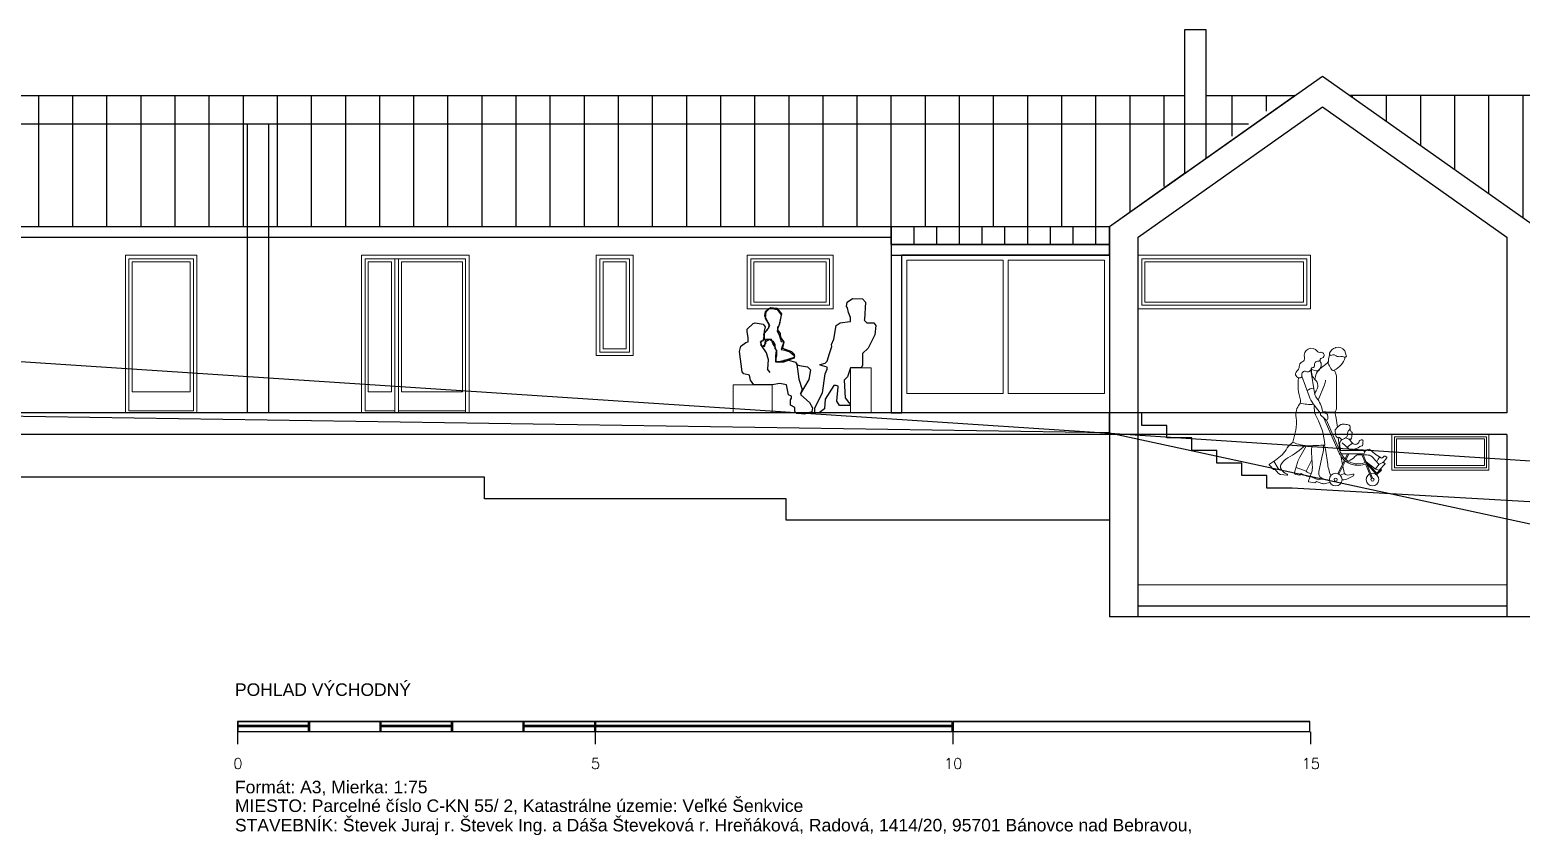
# Model space of a CAD drawing. Header units: millimetres. Extents: x 465413 to 948826, y 2516576 to 3795663.
# Drawn here: x 864019 to 884847, y 2757202 to 2768452 of the extents above; entities that cross this region are included whole.
import ezdxf
from ezdxf.enums import TextEntityAlignment as Align
from ezdxf.lldxf.tags import DXFTag

# ---------------------------------------------------------------- set-up
doc = ezdxf.new("R2010")
doc.units = ezdxf.units.MM
for name, color, linetype in [('DIM_100', 64, 'Continuous'), ('LAYER_1', 7, 'Continuous'), ('MUR-POH', 64, 'Continuous'), ('MUR_POH', 64, 'Continuous'), ('MUR_REZ', 3, 'Continuous'), ('PLO_LIN', 6, 'Continuous'), ('TER_POH', 1, 'Continuous'), ('TXT_50_MIESTN', 7, 'Continuous')]:
    doc.layers.add(name, color=color, linetype=linetype)
doc.layers.add('Srafy', color=8, linetype='Continuous', lineweight=5)
doc.styles.add('ARIAL', font='arial.ttf', dxfattribs={"height": 250})
doc.styles.add('ATTR', font='romans.shx', dxfattribs={"width": 0.8, "height": 0.7})
doc.styles.add('SIMPLEX', font='SIMPLEX.SHX', dxfattribs={"width": 0.7})
tags = doc.linetypes.add('DASHED', pattern=[0.75, 0.5, -0.25]).pattern_tags.tags
tags[6:7] = [DXFTag(74, 4), DXFTag(75, 0), DXFTag(340, '0'), DXFTag(46, 1.0), DXFTag(50, 0.0), DXFTag(44, 0.0), DXFTag(45, 0.0)]
tags[4:5] = [DXFTag(74, 4), DXFTag(75, 0), DXFTag(340, '0'), DXFTag(46, 1.0), DXFTag(50, 0.0), DXFTag(44, 0.0), DXFTag(45, 0.0)]

# ---------------------------------------------------------------- blocks, each defined once
blk = doc.blocks.new('People 5 Man Woman And Baby EV')
for p, q in [((7.31, 65.39), (6.25, 65.88)), ((11.47, 67.88), (12.21, 65.64)), ((-5.03, 58.57), (-3.24, 47.45)), ((-0.66, 59.13), (2.94, 61.96)), ((6.45, 58.51), (7.28, 56.32)), ((-9.3, 55.64), (-5.83, 45.86)), ((-3.06, 54), (-2.5, 56.27)), ((-1.43, 44.01), (1.64, 51.43)), ((7.46, 40.23), (7.48, 55.26)), ((-0.46, 37.88), (-3.79, 42.15)), ((1.12, 38.05), (2.87, 37.12)), ((7.88, 30.89), (7.09, 36.15)), ((-13.77, 23.67), (-12.32, 29.42)), ((1.33, 35.29), (8.81, 18.3)), ((2.52, 34.33), (9.45, 18.58)), ((-7.09, 21.92), (-10.35, 16.39)), ((9.04, 19.56), (8.31, 25.94)), ((10.1, 24.98), (9.45, 24.11)), ((10.12, 23.29), (13.49, 20.37)), ((14.89, 26.19), (15.09, 28.04)), ((-25.05, 12.92), (-22.13, 14.88)), ((-7.2, 9.49), (-4.48, 15.05)), ((-4.26, 10.78), (-4.67, 18.64)), ((-1.13, 9.34), (0.71, 17.68)), ((8.16, 8.31), (11.34, 14.85)), ((8.64, 8.08), (11.75, 14.5)), ((20.32, 19.56), (9.02, 19.56)), ((10.37, 12.86), (9.54, 16.94)), ((20.32, 17.9), (9.78, 17.9)), ((11.66, 15.5), (12.82, 17.9)), ((12.07, 15.15), (13.4, 17.9)), ((15.91, 20.11), (16.08, 19.56)), ((21.3, 13.73), (19.64, 17.9)), ((24.85, 6.24), (20.21, 17.9)), ((21.09, 19.04), (22.62, 20.01)), ((25.99, 17.99), (23.79, 19.91)), ((27.82, 13.14), (24.85, 16.38)), ((26.64, 17.51), (29.09, 15.97)), ((30.62, 16.82), (29.67, 16.01)), ((30.14, 13.82), (31.84, 16.01)), ((30.98, 16.85), (31.76, 16.41)), ((-23.13, 10.34), (-25.1, 12.49)), ((-23.13, 10.34), (-22.2, 10.4)), ((-22.93, 14.35), (-20.78, 10.88)), ((-22.2, 10.4), (-20.82, 8.62)), ((-16.61, 7.6), (-19.52, 7.89)), ((-11.48, 13.78), (-12.92, 8.85)), ((-10.4, 7.65), (-12.34, 7.95)), ((-7.2, 9.49), (-12.18, 11.36)), ((-10.4, 7.65), (-9.6, 8.43)), ((-9.6, 8.43), (-8.37, 7.74)), ((-6.18, 4.79), (-4.59, 8.79)), ((-4.82, 8.19), (-6.15, 8.77)), ((11.3, 8.49), (9.19, 7.66)), ((11.2, 8.84), (10.55, 12.02)), ((12.9, 7.69), (15.38, 8.13)), ((24.36, 6.04), (21.56, 13.08)), ((26.95, 8.6), (21.66, 14.26)), ((21.89, 14.01), (26.07, 10.85)), ((26.92, 7.86), (22.19, 12.92)), ((26.28, 10.7), (28.14, 12.95)), ((29.29, 10.07), (26.92, 7.86)), ((28.93, 10.45), (26.95, 8.6)), ((28.49, 10.31), (30.92, 12.88)), ((29.88, 13.8), (28.65, 13.03)), ((28.93, 10.45), (29.29, 10.07)), ((30.9, 13.25), (30.2, 13.78)), ((-3.08, 3.92), (-5.94, 4.37)), ((-5.31, 6.98), (-1.79, 5.57)), ((-3.08, 3.92), (-2.32, 4.54)), ((-2.32, 4.54), (0.26, 3.63)), ((4.05, 5.21), (1.39, 5.69)), ((4.37, 4.1), (1.94, 3.54)), ((10.08, 5.05), (10.2, 5.32))]:
    blk.add_line(p, q)
for centre, radius in [((7.08, 5.48), 3.04), ((7.08, 5.48), 0.758), ((24.87, 5.48), 0.758)]:
    blk.add_circle(centre, radius)
for centre, radius, start, end in [((-4.72, 65.57), 3.55, 36.4437, 196.098), ((-0.75, 68.5), 1.38, 216.4437, 283.447), ((-0.08, 65.7), 1.49, 270.9616, 103.447), ((14.94, 62.21), 11.47, 160.4657, 181.8396), ((4.76, 66.41), 0.729, 157.9505, 303.6818), ((8.52, 64.89), 4.78, 109.4125, 157.9505), ((5.78, 64.88), 1.11, 64.99113, 123.6818), ((7.85, 66.77), 2.78, 106.4928, 109.4125), ((8.2, 65.58), 4.03, 38.79856, 106.4928), ((8.9, 68.79), 3.76, 244.9911, 279.8302), ((10, 62.47), 2.66, 62.06997, 99.83026), ((11.56, 65.42), 0.684, 242.07, 18.42964), ((10.77, 67.64), 0.731, 18.42964, 38.79856), ((-10.54, 56.58), 1.84, 129.6613, 287.3336), ((-13.56, 60.23), 2.91, 309.6613, 0.51855), ((-8.27, 60.28), 2.39, 111.7045, 180.5186), ((-7.96, 56.54), 1.46, 66.12425, 198.4742), ((-9.79, 64.11), 1.72, 291.7045, 16.09795), ((-6.61, 59.61), 1.89, 246.1242, 346.0768), ((-1.78, 64.38), 6.2, 240.6258, 272.4098), ((-3.97, 58.95), 0.821, 91.45747, 166.0768), ((0.95, 57.98), 5.64, 170.8067, 227.4008), ((-4.02, 60.61), 0.834, 271.4575, 12.51416), ((-1.55, 61.16), 1.69, 84.22714, 192.5142), ((2.58, 55.03), 5.23, 128.2443, 166.21), ((-1.54, 58.75), 0.554, 272.4098, 322.534), ((-1.3, 63.64), 0.804, 264.2271, 5.65503), ((-5.82, 62.03), 5.94, 322.534, 354.0752), ((-0.05, 63.76), 0.448, 90.96164, 185.655), ((2.34, 63.36), 2.78, 164.354, 212.0296), ((-0.65, 61.49), 0.745, 354.0752, 32.02961), ((1.94, 63.22), 1.6, 308.2443, 343.0744), ((5.08, 61.89), 1.61, 181.8396, 208.7404), ((31.75, 76.53), 32.03, 208.7404, 213.589), ((5.9, 59.36), 0.999, 213.589, 296.466), ((1.74, 67.72), 10.34, 296.466, 343.2894), ((15.9, 51.78), 27.07, 173.5877, 196.7646), ((-10.28, 55.77), 0.987, 287.3336, 18.47414), ((-5.52, 50.94), 3.91, 321.8467, 47.40082), ((-3.65, 53.62), 5.72, 337.5242, 0.72716), ((4.52, 55.26), 2.96, 359.9382, 20.79895), ((-11.93, 43.4), 1.99, 320.631, 16.76464), ((-3.1, 43.49), 6.29, 94.64704, 125.9676), ((6.62, 50.28), 13.21, 199.5421, 217.997), ((1.81, 48.27), 5.12, 189.1215, 218.35), ((-0.29, 46.84), 2.73, 141.8467, 185.93), ((-13.69, 36), 14.65, 10.11953, 38.35004), ((-4.08, 36.96), 8.16, 140.631, 190.2144), ((-5.27, 61.76), 19.86, 255.7827, 274.6752), ((6.03, 40.13), 9.36, 171.9446, 209.4946), ((-1.19, 37.32), 0.917, 348.465, 37.997), ((0.37, 37), 0.669, 168.465, 230.5395), ((-25.28, 5.85), 39.69, 46.1837, 50.5395), ((1.46, 38.71), 0.743, 190.1195, 242.2862), ((5.63, 71.29), 33.2, 261.5741, 271.9082), ((2.63, 36.65), 0.531, 4.96398, 62.28624), ((-8.49, 35.69), 11.69, 355.9138, 4.96398), ((7.66, 37.99), 0.925, 143.8858, 194.5442), ((-8.5, 33.8), 15.77, 8.55338, 14.54416), ((4.59, 40.23), 2.87, 323.8858, 359.9382), ((-26.32, 32.95), 14.44, 345.8515, 10.21438), ((-28.08, 20.84), 29.83, 2.6798, 29.49463), ((2.6, 34.9), 0.576, 226.1837, 355.9138), ((7.99, 29.23), 1.18, 143.18, 180.576), ((18.13, 29.33), 11.32, 180.576, 193.3487), ((13.44, 25.15), 7.98, 118.8333, 143.18), ((10.09, 31.24), 1.03, 87.43527, 118.8333), ((6488.74, 144666.8), 144779.5, 267.4353, 267.4362), ((12.54, 30.61), 1.56, 301.4704, 87.43625), ((13.77, 28.6), 0.798, 121.4704, 159.2526), ((13.55, 29.85), 0.557, 3.00562, 31.81705), ((16.05, 29.98), 1.94, 183.0056, 234.8823), ((-9.57, 16.54), 8.06, 119.4586, 147.9864), ((-41.9, 61.65), 52.42, 299.3631, 310.7875), ((-6.17, 39.04), 17.15, 243.6831, 271.0082), ((-8.41, 166.28), 144.41, 271.0082, 274.0202), ((9.41, 19.37), 14.1, 169.5593, 182.9942), ((-17.85, 21.78), 19.01, 347.5546, 1.23728), ((-95.69, 1.48), 99.52, 7.12511, 12.0336), ((8.12, 26.96), 1.03, 193.3487, 283.6375), ((8.56, 25.16), 0.819, 27.25117, 103.6375), ((11.35, 22.68), 2.38, 143.1261, 187.5019), ((39.22, 26.35), 30.48, 187.5019, 192.8782), ((10.2, 26), 1.03, 207.2512, 300.1438), ((15.08, 17.6), 8.69, 111.6832, 120.1438), ((11.35, 26.96), 1.38, 291.6832, 2.97038), ((31.59, 69.98), 48.4, 246.1062, 247.9688), ((21.54, 12.85), 12.09, 121.8308, 137.1301), ((17.28, 27.27), 4.55, 159.2526, 182.9704), ((13.98, 26.46), 1.45, 247.9688, 271.4945), ((3.78, 15.35), 13.75, 35.75564, 45.22622), ((14.01, 25.52), 0.503, 271.4945, 310.7052), ((13.28, 26.36), 1.62, 310.7052, 353.806), ((14.72, 28.08), 0.375, 353.806, 54.88233), ((16.58, 24.56), 2.02, 215.7556, 315.3718), ((17.53, 23.62), 0.684, 315.3718, 349.6171), ((19.69, 23.23), 1.51, 79.89417, 169.6171), ((19.7, 20.11), 1.68, 91.62564, 125.8256), ((19.64, 22.4), 0.614, 271.6256, 13.3848), ((19.87, 24.27), 0.452, 342.0058, 79.89417), ((23.1, 23.22), 2.94, 162.0058, 193.3848), ((-33.15, 31.28), 19.76, 303.9011, 327.9864), ((-12.08, 8.63), 8.41, 119.3631, 151.4), ((-0.42, 10.55), 11.52, 149.5218, 163.7096), ((17.89, 22.29), 9.92, 203.7475, 294.788), ((17.89, 22.29), 9.22, 203.7475, 295.0229), ((10.91, 21.24), 7.15, 287.6798, 320.1843), ((14.76, 21.82), 1.93, 229.0622, 280.4201), ((13.49, 28.71), 8.93, 280.4201, 305.8256), ((18.22, 15.14), 2.38, 91.14369, 140.1843), ((18.34, 19.73), 2.2, 236.028, 270.8905), ((19.06, -26.73), 44.25, 89.04686, 91.14369), ((20.32, 18.73), 0.829, 270, 90), ((19.06, -26.73), 44.25, 85.09196, 88.30795), ((23.15, 19.17), 0.982, 48.76632, 122.127), ((22.58, 14.29), 3.08, 42.51, 85.09196), ((29.33, 21.81), 5.07, 228.7663, 237.9324), ((37.36, 9.08), 11.57, 140.7701, 154.3026), ((29.35, 16.39), 0.49, 237.9324, 310.1087), ((30.83, 16.58), 0.313, 60.66116, 130.1087), ((31.63, 16.18), 0.27, 322.2289, 60.66116), ((-24.89, 12.68), 0.285, 123.9011, 222.5111), ((-19.33, 9.78), 1.89, 217.7234, 264.2642), ((-19.56, 11.64), 1.43, 211.9041, 283.9628), ((-17.62, 11.65), 2.1, 151.4, 209.292), ((-14.49, 13.41), 5.69, 209.292, 249.3299), ((-16.58, 7.85), 0.252, 264.2642, 69.32993), ((-12.23, 8.66), 0.71, 163.7096, 261.1905), ((-5.31, 13.19), 6.25, 240.6936, 269.874), ((-4.81, 11.86), 3.37, 224.7432, 246.4562), ((-8.97, 10.53), 4.71, 338.2879, 2.99418), ((1.94, 8.77), 3.13, 174.265, 259.8758), ((1.04, 8.86), 2.22, 167.5546, 174.265), ((31.39, 17.36), 28.55, 187.1251, 200.5854), ((9.24, 16.43), 11.15, 274.9158, 305.449), ((12.64, 9.14), 1.47, 191.5948, 280.0536), ((15.45, 7.7), 0.435, 305.449, 100.0536), ((24.87, 5.48), 3.04, 116.6618, 106.7373), ((28.38, 13.9), 3.82, 232.9561, 263.1899), ((28.3, 13.58), 0.652, 222.51, 302.1342), ((28, 10.76), 0.664, 263.1899, 316.5573), ((30.03, 13.56), 0.284, 52.28495, 122.1342), ((30.75, 13.05), 0.246, 316.5573, 52.28495), ((-5.89, 4.67), 0.31, 158.2879, 261.1387), ((-1.01, 7.51), 2.09, 248.206, 314.3593), ((1.26, 6.44), 2.99, 250.4322, 283.1912)]:
    blk.add_arc(centre, radius, start, end)
at = {"style": 'ATTR', "width": 0.8, "flags": 9}
blk.add_attdef('ESTCODE', (0, 0), '', height=0.0174, dxfattribs=at)

msp = doc.modelspace()

# ---------------------------------------------------------------- hatches: boundary and pattern name
at = {"layer": 'MUR_POH', "linetype": 'ByBlock', "ltscale": 250}
h = msp.add_hatch(dxfattribs=at)
h.set_pattern_fill('ANSI31', color=8, scale=150, angle=-135, style=0)
h.set_pattern_definition([(-90, (-250, 0), (476.25, -2e-13), [])])
h.paths.add_polyline_path([(880147.1, 2766475.1), (879096.8, 2765700.9), (860324.3, 2765700.9), (860324.3, 2767532.1), (880147.1, 2767532.1)])
h.paths.add_polyline_path([(880447.1, 2767532.1), (881581.2, 2767532.1), (880447.1, 2766696.2)])
h = msp.add_hatch(dxfattribs=at)
h.set_pattern_fill('ANSI31', color=8, scale=150, angle=-135, style=0)
h.paths.add_polyline_path([(885046.8, 2765700.9), (885046.8, 2767532.1), (882453.4, 2767532.1)])
h = msp.add_hatch(dxfattribs=at)
h.set_pattern_fill('ANSI31', color=8, scale=100, angle=-135, style=0)
h.set_pattern_definition([(-90, (-250, 0), (317.5, -1e-13), [])])
h.paths.add_polyline_path([(879096.8, 2765454.2), (879096.8, 2765700.9), (876046.8, 2765700.9), (876046.8, 2765454.2)])

# ---------------------------------------------------------------- linework, layer by layer
msp.add_lwpolyline([(874364.3, 2764564.9), (874456.1, 2764545.8), (874513.4, 2764469.4), (874490.5, 2764343.3), (874467.5, 2764286), (874456.1, 2764247.8), (874490.5, 2764179), (874513.4, 2764098.7), (874547.8, 2764091.1), (874513.4, 2763987.9), (874563.1, 2763976.5), (874631.9, 2763953.6), (874697, 2763896.2), (874693.1, 2763873.3), (874544, 2763827.5), (874479, 2763816), (874440.8, 2763812.2), (874436.9, 2763900.1), (874448.4, 2763968.8), (874421.6, 2764026.2), (874394.9, 2764072), (874375.8, 2764125.5), (874295.5, 2764125.5), (874295.5, 2764064.4), (874245.7, 2764022.3), (874222.8, 2764091.1), (874261, 2764114), (874276.3, 2764163.7), (874268.7, 2764205.7), (874318.4, 2764255.4), (874352.8, 2764320.4), (874306.9, 2764404.4), (874284, 2764457.9), (874295.5, 2764515.2), (874341.3, 2764561.1)], close=True)
at = {"layer": 'LAYER_1', "color": 1}
for p, q in [((874293.7, 2764422), (874301.1, 2764510.7)), ((874301.1, 2764510.7), (874363.9, 2764573.5)), ((874363.9, 2764573.5), (874452.6, 2764562.4)), ((874452.6, 2764562.4), (874515.5, 2764484.8)), ((874515.5, 2764484.8), (874478.5, 2764314.8)), ((874275.3, 2764218.7), (874338.1, 2764288.9)), ((874345.5, 2764333.3), (874293.7, 2764422)), ((874338.1, 2764288.9), (874345.5, 2764333.3)), ((874478.5, 2764314.8), (874460, 2764296.3)), ((874460, 2764296.3), (874460, 2764263.1)), ((874460, 2764263.1), (874497, 2764207.6)), ((874308.5, 2763941.6), (874227.4, 2764054.6)), ((874497, 2764207.6), (874504.4, 2764155.9)), ((874504.4, 2764155.9), (874548.7, 2764093.1)), ((874548.7, 2764093.1), (874530.2, 2764004.4)), ((874334.7, 2763840.2), (874308.5, 2763941.6)), ((874327.2, 2763712.5), (874334.6, 2763845.5)), ((874530.2, 2764004.4), (874655.9, 2763960)), ((874637.4, 2763845.5), (874548.7, 2763834.4)), ((874692.8, 2763864), (874637.4, 2763845.5)), ((874655.9, 2763960), (874692.8, 2763923.1)), ((874692.8, 2763923.1), (874692.8, 2763864)), ((874358.9, 2763666.8), (874322, 2763711.2)), ((874548.7, 2763834.4), (874554.3, 2763821.5)), ((874720.8, 2763774.8), (874770.4, 2763764.2)), ((874770.4, 2763764.2), (874877.6, 2763745.7)), ((874877.6, 2763745.7), (874922, 2763701.4)), ((874922, 2763701.4), (874896.1, 2763568.3)), ((874896.1, 2763568.3), (874776, 2763361.5))]:
    msp.add_line(p, q, dxfattribs=at)
for points in [[(875689.5, 2764645.2), (875677.6, 2764407.2), (875669.6, 2764395.3), (875709.3, 2764359.6), (875804.5, 2764359.6), (875832.3, 2764319.9), (875820.4, 2764189), (875725.2, 2764006.5), (875649.8, 2763931.1), (875649.8, 2763760.6), (875630, 2763728.8), (875479.2, 2763728.8), (875439.6, 2763605.9), (875392, 2763558.3), (875403.9, 2763312.3), (875451.5, 2763252.8), (875471.3, 2763237), (875471.3, 2763205.2), (875328.5, 2763205.2), (875288.8, 2763264.7), (875308.7, 2763463.1), (875308.7, 2763475), (875280.9, 2763482.9), (875249.2, 2763482.9), (875126.2, 2763292.5), (875118.3, 2763157.6), (875042.9, 2763102.1), (874983.4, 2763102.1), (874983.4, 2763169.5), (875090.5, 2763379.8), (875126.2, 2763645.5), (875154, 2763713), (875154, 2763740.7), (875058.8, 2763768.5), (875058.8, 2763776.4), (875126.2, 2763796.3), (875154, 2763824), (875185.7, 2763931.1), (875221.4, 2764026.4), (875213.5, 2764054.1), (875249.2, 2764129.5), (875280.9, 2764319.9), (875336.4, 2764359.6), (875471.3, 2764379.4), (875479.2, 2764379.4), (875479.2, 2764434.9), (875451.5, 2764502.4), (875439.6, 2764569.8), (875423.7, 2764585.7), (875431.6, 2764645.2), (875507, 2764700.7), (875649.8, 2764692.8), (875689.5, 2764645.2)], [(874254.6, 2764034.5), (874282.4, 2764034.5), (874290.3, 2764094), (874349.8, 2764129.7), (874397.4, 2764101.9), (874425.2, 2764054.3), (874425.2, 2763998.8), (874445, 2763971), (874445, 2763903.6), (874433.1, 2763844.1), (874433.1, 2763816.3), (874548.2, 2763816.3), (874615.6, 2763836.1), (874710.8, 2763808.4), (874730.6, 2763780.6), (874758.4, 2763570.4), (874806, 2763427.6), (874786.2, 2763380), (874786.2, 2763352.2), (874909.1, 2763245.1), (874948.8, 2763169.7), (874940.9, 2763114.2), (874833.8, 2763082.4), (874758.4, 2763094.3), (874730.6, 2763094.3), (874702.9, 2763122.1), (874702.9, 2763177.6), (874643.4, 2763209.4), (874643.4, 2763284.8), (874655.3, 2763304.6), (874655.3, 2763332.3), (874615.6, 2763352.2), (874587.8, 2763495), (874492.6, 2763510.9), (874385.5, 2763495), (874131.6, 2763495), (874084, 2763558.5), (874072.1, 2763625.9), (873988.8, 2763645.7), (873969, 2763673.5), (873929.3, 2763959.1), (873949.2, 2764034.5), (874016.6, 2764082.1), (874052.3, 2764094), (874052.3, 2764149.5), (874036.4, 2764236.8), (874036.4, 2764272.5), (874119.7, 2764351.8), (874147.5, 2764359.8), (874262.5, 2764339.9), (874290.3, 2764304.2)], [(874290.3, 2764304.2), (874274.4, 2764244.7), (874274.4, 2764121.7)], [(874226.8, 2764094), (874226.8, 2764054.3)]]:
    msp.add_lwpolyline(points, dxfattribs=at)
at = {"layer": 'MUR-POH', "color": 1, "flags": 128}
for points in [[(880447.1, 2766654.4), (880447.1, 2768451.6), (880147.1, 2768451.6), (880147.1, 2766442.6)], [(880447.1, 2766856.5), (880447.1, 2768273.2)], [(876046.8, 2765454.2), (876046.8, 2763100.9), (876196.8, 2763100.9), (876196.8, 2765303.8)]]:
    msp.add_lwpolyline(points, dxfattribs=at)
for points in [[(879096.8, 2765303.8), (879096.8, 2765454.2), (876046.8, 2765454.2), (876046.8, 2765303.8)], [(879096.8, 2765303.8), (879096.8, 2763100.9), (876196.8, 2763100.9), (876196.8, 2765303.8)]]:
    msp.add_lwpolyline(points, close=True, dxfattribs=at)
at = {"layer": 'MUR-POH', "flags": 128}
for points in [[(871907.8, 2758792.5), (866918.3, 2758792.5), (866918.3, 2758649.9), (871907.8, 2758649.9), (871907.8, 2758792.5), (871907.8, 2758792.5)], [(867912, 2758792.5), (866918.3, 2758792.5), (866918.3, 2758736.7), (867912, 2758736.7), (867912, 2758792.5), (867912, 2758792.5)], [(867912, 2758731.4), (866918.3, 2758731.4), (866918.3, 2758726.5), (867912, 2758726.5), (867912, 2758731.4), (867912, 2758731.4)], [(867912, 2758721.2), (866918.3, 2758721.2), (866918.3, 2758649.9), (867912, 2758649.9), (867912, 2758721.2), (867912, 2758721.2)], [(866918.3, 2758644.6), (866918.3, 2758475.5)], [(866918.3, 2758644.6), (866918.3, 2758475.5)], [(866923.6, 2758649.9), (871907.8, 2758649.9), (871907.8, 2758787.3), (866923.6, 2758787.3), (866923.6, 2758649.9), (866923.6, 2758649.9)], [(866923.6, 2758736.7), (867912, 2758736.7), (867912, 2758787.3), (866923.6, 2758787.3), (866923.6, 2758736.7), (866923.6, 2758736.7)], [(866923.6, 2758726.5), (867912, 2758726.5), (867912, 2758726.1), (866923.6, 2758726.1), (866923.6, 2758726.5), (866923.6, 2758726.5)], [(866923.6, 2758649.9), (867912, 2758649.9), (867912, 2758715.9), (866923.6, 2758715.9), (866923.6, 2758649.9), (866923.6, 2758649.9)], [(868910.9, 2758792.5), (867917.3, 2758792.5), (867917.3, 2758649.9), (868910.9, 2758649.9), (868910.9, 2758792.5), (868910.9, 2758792.5)], [(867922.6, 2758649.9), (868910.9, 2758649.9), (868910.9, 2758787.3), (867922.6, 2758787.3), (867922.6, 2758649.9), (867922.6, 2758649.9)], [(869909.9, 2758792.5), (868916.2, 2758792.5), (868916.2, 2758736.7), (869909.9, 2758736.7), (869909.9, 2758792.5), (869909.9, 2758792.5)], [(869909.9, 2758731.4), (868916.2, 2758731.4), (868916.2, 2758726.5), (869909.9, 2758726.5), (869909.9, 2758731.4), (869909.9, 2758731.4)], [(869909.9, 2758721.2), (868916.2, 2758721.2), (868916.2, 2758649.9), (869909.9, 2758649.9), (869909.9, 2758721.2), (869909.9, 2758721.2)], [(868921.5, 2758736.7), (869909.9, 2758736.7), (869909.9, 2758787.3), (868921.5, 2758787.3), (868921.5, 2758736.7), (868921.5, 2758736.7)], [(868921.5, 2758726.5), (869909.9, 2758726.5), (869909.9, 2758726.1), (868921.5, 2758726.1), (868921.5, 2758726.5), (868921.5, 2758726.5)], [(868921.5, 2758649.9), (869909.9, 2758649.9), (869909.9, 2758715.9), (868921.5, 2758715.9), (868921.5, 2758649.9), (868921.5, 2758649.9)], [(870908.8, 2758792.5), (869915.2, 2758792.5), (869915.2, 2758649.9), (870908.8, 2758649.9), (870908.8, 2758792.5), (870908.8, 2758792.5)], [(869920.5, 2758649.9), (870908.8, 2758649.9), (870908.8, 2758787.3), (869920.5, 2758787.3), (869920.5, 2758649.9), (869920.5, 2758649.9)], [(871907.8, 2758792.5), (870914.1, 2758792.5), (870914.1, 2758736.7), (871907.8, 2758736.7), (871907.8, 2758792.5), (871907.8, 2758792.5)], [(871907.8, 2758731.4), (870914.1, 2758731.4), (870914.1, 2758726.5), (871907.8, 2758726.5), (871907.8, 2758731.4), (871907.8, 2758731.4)], [(871907.8, 2758721.2), (870914.1, 2758721.2), (870914.1, 2758649.9), (871907.8, 2758649.9), (871907.8, 2758721.2), (871907.8, 2758721.2)], [(870919.4, 2758736.7), (871907.8, 2758736.7), (871907.8, 2758787.3), (870919.4, 2758787.3), (870919.4, 2758736.7), (870919.4, 2758736.7)], [(870919.4, 2758726.5), (871907.8, 2758726.5), (871907.8, 2758726.1), (870919.4, 2758726.1), (870919.4, 2758726.5), (870919.4, 2758726.5)], [(870919.4, 2758649.9), (871907.8, 2758649.9), (871907.8, 2758715.9), (870919.4, 2758715.9), (870919.4, 2758649.9), (870919.4, 2758649.9)], [(876902.5, 2758792.5), (871913.1, 2758792.5), (871913.1, 2758736.7), (876902.5, 2758736.7), (876902.5, 2758792.5), (876902.5, 2758792.5)], [(876902.5, 2758731.4), (871913.1, 2758731.4), (871913.1, 2758726.5), (876902.5, 2758726.5), (876902.5, 2758731.4), (876902.5, 2758731.4)], [(876902.5, 2758721.2), (871913.1, 2758721.2), (871913.1, 2758649.9), (876902.5, 2758649.9), (876902.5, 2758721.2), (876902.5, 2758721.2)], [(871913.1, 2758644.6), (871913.1, 2758475.5)], [(871913.1, 2758644.6), (871913.1, 2758475.5)], [(871918.3, 2758736.7), (876902.5, 2758736.7), (876902.5, 2758787.3), (871918.3, 2758787.3), (871918.3, 2758736.7), (871918.3, 2758736.7)], [(871918.3, 2758726.5), (876902.5, 2758726.5), (876902.5, 2758726.1), (871918.3, 2758726.1), (871918.3, 2758726.5), (871918.3, 2758726.5)], [(871918.3, 2758649.9), (876902.5, 2758649.9), (876902.5, 2758715.9), (871918.3, 2758715.9), (871918.3, 2758649.9), (871918.3, 2758649.9)], [(881897.2, 2758792.5), (876907.8, 2758792.5), (876907.8, 2758649.9), (881897.2, 2758649.9), (881897.2, 2758792.5), (881897.2, 2758792.5)], [(876907.8, 2758644.6), (876907.8, 2758475.5)], [(876913.1, 2758649.9), (881897.2, 2758649.9), (881897.2, 2758787.3), (876913.1, 2758787.3), (876913.1, 2758649.9), (876913.1, 2758649.9)], [(881902.5, 2758644.6), (881902.5, 2758475.5)]]:
    msp.add_lwpolyline(points, dxfattribs=at)
at = {"layer": 'MUR_POH', "color": 8, "linetype": 'ByBlock', "ltscale": 250, "flags": 128}
for points in [[(880447.1, 2767532.1), (881690.2, 2767532.1), (879096.8, 2765700.9), (860324.3, 2765700.9), (860324.3, 2767532.1), (880147.1, 2767532.1)], [(876046.8, 2765550.5), (860324.3, 2765550.5)], [(879096.8, 2765700.9), (866953.7, 2765700.9)]]:
    msp.add_lwpolyline(points, dxfattribs=at)
at = {"layer": 'MUR_POH', "color": 8, "linetype": 'DASHED', "ltscale": 250, "flags": 128}
for points in [[(879496.8, 2760250.9), (879496.8, 2765553.8), (882071.8, 2767374.3), (884646.8, 2765553.8), (884646.8, 2763100.9)], [(867353.7, 2767132.1), (860914.7, 2767132.1), (860914.7, 2763100.9)], [(867053.7, 2767132.1), (867053.7, 2763100.9)], [(881038.5, 2767132.1), (867353.7, 2767132.1), (867353.7, 2763100.9)], [(885046.8, 2762424), (860624.3, 2764026)], [(884646.8, 2763100.9), (860624.3, 2763100.9)], [(894900.2, 2760216.8), (888304.7, 2760629.1), (888304.7, 2760804.1), (887954.7, 2760804.1), (887954.7, 2760979.1), (887604.7, 2760979.1), (887604.7, 2761154.1), (887254.7, 2761154.1), (887254.7, 2761329.1), (886904.7, 2761329.1), (886904.7, 2761504.1), (886554.7, 2761504.1), (886554.7, 2761679.1), (886204.7, 2761679.1), (886204.7, 2761854.1), (885046.8, 2761854.1), (881646.8, 2762050.9), (881296.8, 2762050.9), (881296.8, 2762225.9), (880946.8, 2762225.9), (880946.8, 2762400.9), (880596.8, 2762400.9), (880596.8, 2762575.9), (880246.8, 2762575.9), (880246.8, 2762750.9), (879896.8, 2762750.9), (879896.8, 2762925.9), (879546.8, 2762925.9), (879546.8, 2763100.9), (879196.8, 2763100.9)], [(879096.8, 2762821.6), (879096.8, 2761600.9), (874582.1, 2761600.9), (874582.1, 2761900.9)], [(879096.8, 2762821.6), (879096.8, 2760250.9)], [(884646.8, 2762800.9), (884646.8, 2760250.9)], [(870367.4, 2762200.9), (860624.3, 2762200.9)], [(874582.1, 2761900.9), (870367.4, 2761900.9), (870367.4, 2762200.9)], [(884646.8, 2760700.5), (879499, 2760695.1)], [(884646.8, 2760400.9), (879496.8, 2760400.9)], [(885046.8, 2760250.9), (879096.8, 2760250.9)]]:
    msp.add_lwpolyline(points, dxfattribs=at)
at = {"layer": 'MUR_POH', "color": 8, "linetype": 'ByBlock', "ltscale": 250, "flags": 128}
msp.add_lwpolyline([(879096.8, 2765454.2), (879096.8, 2765700.9), (876046.8, 2765700.9), (876046.8, 2765454.2)], close=True, dxfattribs=at)
at = {"layer": 'MUR_POH', "color": 8, "linetype": 'DASHED', "ltscale": 250}
msp.add_lwpolyline([(884646.8, 2762800.9), (860624.3, 2762800.9)], dxfattribs=at)
at = {"layer": 'MUR_REZ'}
for points in [[(885046.8, 2765700.9), (882071.8, 2767801.6), (879096.8, 2765700.9)], [(885046.8, 2765700.9), (882071.8, 2767801.6), (879096.8, 2765700.9)], [(879096.8, 2765700.9), (879096.8, 2762821.6)], [(879096.8, 2762821.6), (862374.3, 2763074), (862374.3, 2763249), (862024.3, 2763249), (862024.3, 2763424), (861674.3, 2763424), (861674.3, 2763599), (861324.3, 2763599), (861324.3, 2763774), (860974.3, 2763774), (860974.3, 2763949), (860624.3, 2763949), (860624.3, 2764026)], [(879096.8, 2762821.6), (879096.8, 2763100.9), (862374.3, 2763100.9)], [(879096.8, 2762821.6), (889601.3, 2760548)]]:
    msp.add_lwpolyline(points, dxfattribs=at)
at = {"layer": 'MUR_REZ', "color": 252}
msp.add_lwpolyline([(885046.8, 2765700.9), (885046.8, 2767532.1), (882453.4, 2767532.1)], dxfattribs=at)
at = {"layer": 'MUR_REZ', "color": 5}
msp.add_lwpolyline([(879096.8, 2765303.8), (876196.8, 2765303.8)], dxfattribs=at)
at = {"layer": 'PLO_LIN', "color": 6}
for points in [[(880147.1, 2766442.6), (879096.8, 2765700.9), (860324.3, 2765700.9), (860324.3, 2767532.1), (880147.1, 2767532.1)], [(880447.1, 2767532.1), (881690.2, 2767532.1), (880447.1, 2766654.4)]]:
    msp.add_lwpolyline(points, close=True, dxfattribs=at)
at = {"layer": 'Srafy', "flags": 128}
for points in [[(865353.7, 2765303.8), (865353.7, 2763100.9), (866353.7, 2763100.9), (866353.7, 2765303.8)], [(871929, 2765303.8), (871929, 2763900.9), (872444.6, 2763900.9), (872444.6, 2765303.8)], [(871929, 2763900.9), (871929, 2765303.8), (872444.6, 2765303.8), (872444.6, 2763900.9)], [(874036.1, 2764553.8), (874036.1, 2765303.8), (875236.1, 2765303.8), (875236.1, 2764553.8)], [(874036.1, 2765303.8), (874036.1, 2764553.8), (875236.1, 2764553.8), (875236.1, 2765303.8)], [(879496.8, 2765303.8), (879496.8, 2764553.8), (881903.7, 2764553.8), (881903.7, 2765303.8)], [(879496.8, 2764553.8), (879496.8, 2765303.8), (881903.7, 2765303.8), (881903.7, 2764553.8)], [(865403.7, 2765253.8), (865403.7, 2763130.9), (866303.7, 2763130.9), (866303.7, 2765253.8)], [(865448.7, 2765208.8), (865448.7, 2763395.9), (866258.7, 2763395.9), (866258.7, 2765208.8)], [(869115.7, 2765253.8), (869115.7, 2763130.9), (868700.1, 2763130.9), (868700.1, 2765253.8)], [(869070.7, 2765208.8), (869070.7, 2763395.9), (868745.1, 2763395.9), (868745.1, 2765208.8)], [(869165.7, 2765253.8), (869165.7, 2763130.9), (870104.9, 2763130.9), (870104.9, 2765253.8)], [(869210.7, 2765208.8), (869210.7, 2763395.9), (870059.9, 2763395.9), (870059.9, 2765208.8)], [(871979, 2765253.8), (871979, 2763950.9), (872394.6, 2763950.9), (872394.6, 2765253.8)], [(872024, 2765208.8), (872024, 2763995.9), (872349.6, 2763995.9), (872349.6, 2765208.8)], [(874086.1, 2765253.8), (874086.1, 2764603.8), (875186.1, 2764603.8), (875186.1, 2765253.8)], [(874131.1, 2765208.8), (874131.1, 2764648.8), (875141.1, 2764648.8), (875141.1, 2765208.8)], [(879546.8, 2765253.8), (879546.8, 2764603.8), (881853.7, 2764603.8), (881853.7, 2765253.8)], [(879591.8, 2765208.8), (879591.8, 2764648.8), (881808.7, 2764648.8), (881808.7, 2765208.8)], [(875479.2, 2763728.8), (875479.2, 2763100.9), (875770.6, 2763100.9), (875770.6, 2763728.8)], [(874385.5, 2763495), (874385.5, 2763100.9), (873842.5, 2763100.9), (873842.5, 2763495)], [(884396.8, 2762800.9), (884396.8, 2762300.9), (883042.1, 2762300.9), (883042.1, 2762800.9)], [(884396.8, 2762300.9), (884396.8, 2762800.9), (883042.1, 2762800.9), (883042.1, 2762300.9)], [(884363.4, 2762767.6), (884363.4, 2762334.3), (883075.5, 2762334.3), (883075.5, 2762767.6)], [(884333.4, 2762737.6), (884333.4, 2762364.3), (883105.5, 2762364.3), (883105.5, 2762737.6)]]:
    msp.add_lwpolyline(points, close=True, dxfattribs=at)
for points in [[(869115.7, 2765253.8), (869115.7, 2763100.9), (868650.1, 2763100.9), (868650.1, 2765303.8), (869115.7, 2765303.8)], [(869115.7, 2765253.8), (869115.7, 2763100.9), (870154.9, 2763100.9), (870154.9, 2765303.8), (869115.7, 2765303.8)], [(869165.7, 2765253.8), (869115.7, 2765253.8)], [(877611.4, 2763371.6), (876267.5, 2763371.6), (876267.5, 2765233), (877611.4, 2765233), (877611.4, 2763371.6)], [(877682.1, 2763371.6), (877682.1, 2765233), (879026.1, 2765233), (879026.1, 2763371.6), (877682.1, 2763371.6)], [(869165.7, 2763130.9), (869165.7, 2763100.9)], [(870104.9, 2763130.9), (870104.9, 2763100.9)]]:
    msp.add_lwpolyline(points, dxfattribs=at)
at = {"layer": 'TER_POH'}
for p, q in [((874266.6, 2764106.3), (874226.6, 2764103)), ((874272.2, 2764119.7), (874266.6, 2764106.3))]:
    msp.add_line(p, q, dxfattribs=at)

# ---------------------------------------------------------------- block references
at = {"layer": 'Srafy', "xscale": 28.81629214551955, "yscale": 28.81629214551955, "zscale": 28.81629214551955}
msp.add_blockref('People 5 Man Woman And Baby EV', (882053.1, 2762011.6), dxfattribs=at)

# ---------------------------------------------------------------- texts
at = {"layer": 'DIM_100', "color": 1, "style": 'SIMPLEX'}
for s, p in [('0', (866924.8, 2758128.1)), ('5', (871919.5, 2758128.1)), ('10', (876914.2, 2758128.1)), ('15', (881909, 2758128.1))]:
    msp.add_text(s, height=150, dxfattribs=at).set_placement(p, align=Align.CENTER)
at = {"layer": 'TXT_50_MIESTN', "style": 'ARIAL'}
for s, p in [('POHLAD VÝCHODNÝ', (866883.8, 2759147.8)), ('Formát: A3, Mierka: 1:75', (866883.8, 2757787)), ('MIESTO: Parcelné číslo C-KN 55/ 2, Katastrálne územie:^JVeľké Šenkvice', (866883.8, 2757526.3)), ('STAVEBNÍK: Števek Juraj r. Števek Ing. a Dáša Števeková r. Hreňáková, Radová, 1414/20, 95701 Bánovce nad Bebravou,', (866883.8, 2757255.1))]:
    msp.add_text(s, height=175, dxfattribs=at).set_placement(p)

doc.saveas('drawing.dxf')
